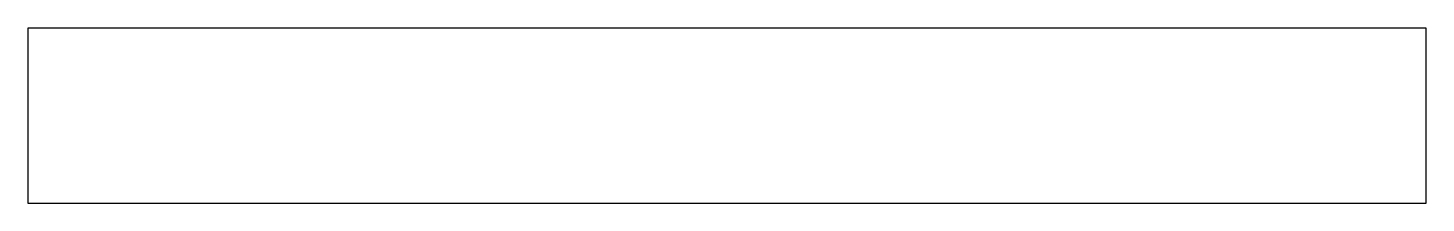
# Model space of a CAD drawing. Header units: inches. Extents: x -3.85 to 0.15, y 0 to 0.5.
import ezdxf

# ---------------------------------------------------------------- set-up
doc = ezdxf.new("R2010")
doc.units = ezdxf.units.IN
doc.header["$MEASUREMENT"] = 0

msp = doc.modelspace()

# ---------------------------------------------------------------- linework, layer by layer
for p, q in [((-3.7, 0.5), (-3.85, 0.5)), ((0, 0), (0.15, 0))]:
    msp.add_line(p, q)
msp.add_lwpolyline([(0.15, 0), (0.15, 0.5), (-3.85, 0.5), (-3.85, 0)], close=True)
msp.add_lwpolyline([(0.15, 0), (0.15, 0.5), (-3.85, 0.5), (-3.85, 0)], close=True)

doc.saveas('drawing.dxf')
